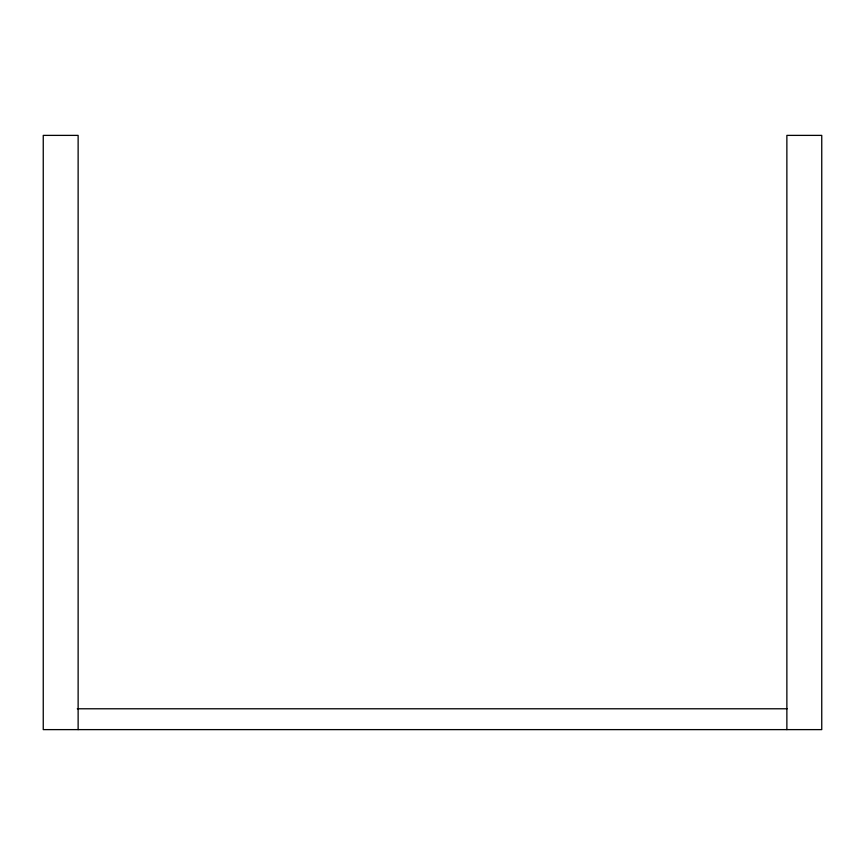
<?xml version="1.0" encoding="UTF-8"?>
<svg xmlns="http://www.w3.org/2000/svg" width="865" height="865" viewBox="0 0 865 865"><rect width="100%" height="100%" fill="white"/><g stroke="black" fill="none" stroke-linecap="round" stroke-linejoin="round"><path stroke-width="1.3" d="M77.288 708.781L787.074 708.781M786.869 729.617L786.869 135.383L821.75 135.383L821.75 729.617L43.25 729.617L43.25 135.383L78.131 135.383L78.131 729.617"/></g></svg>
